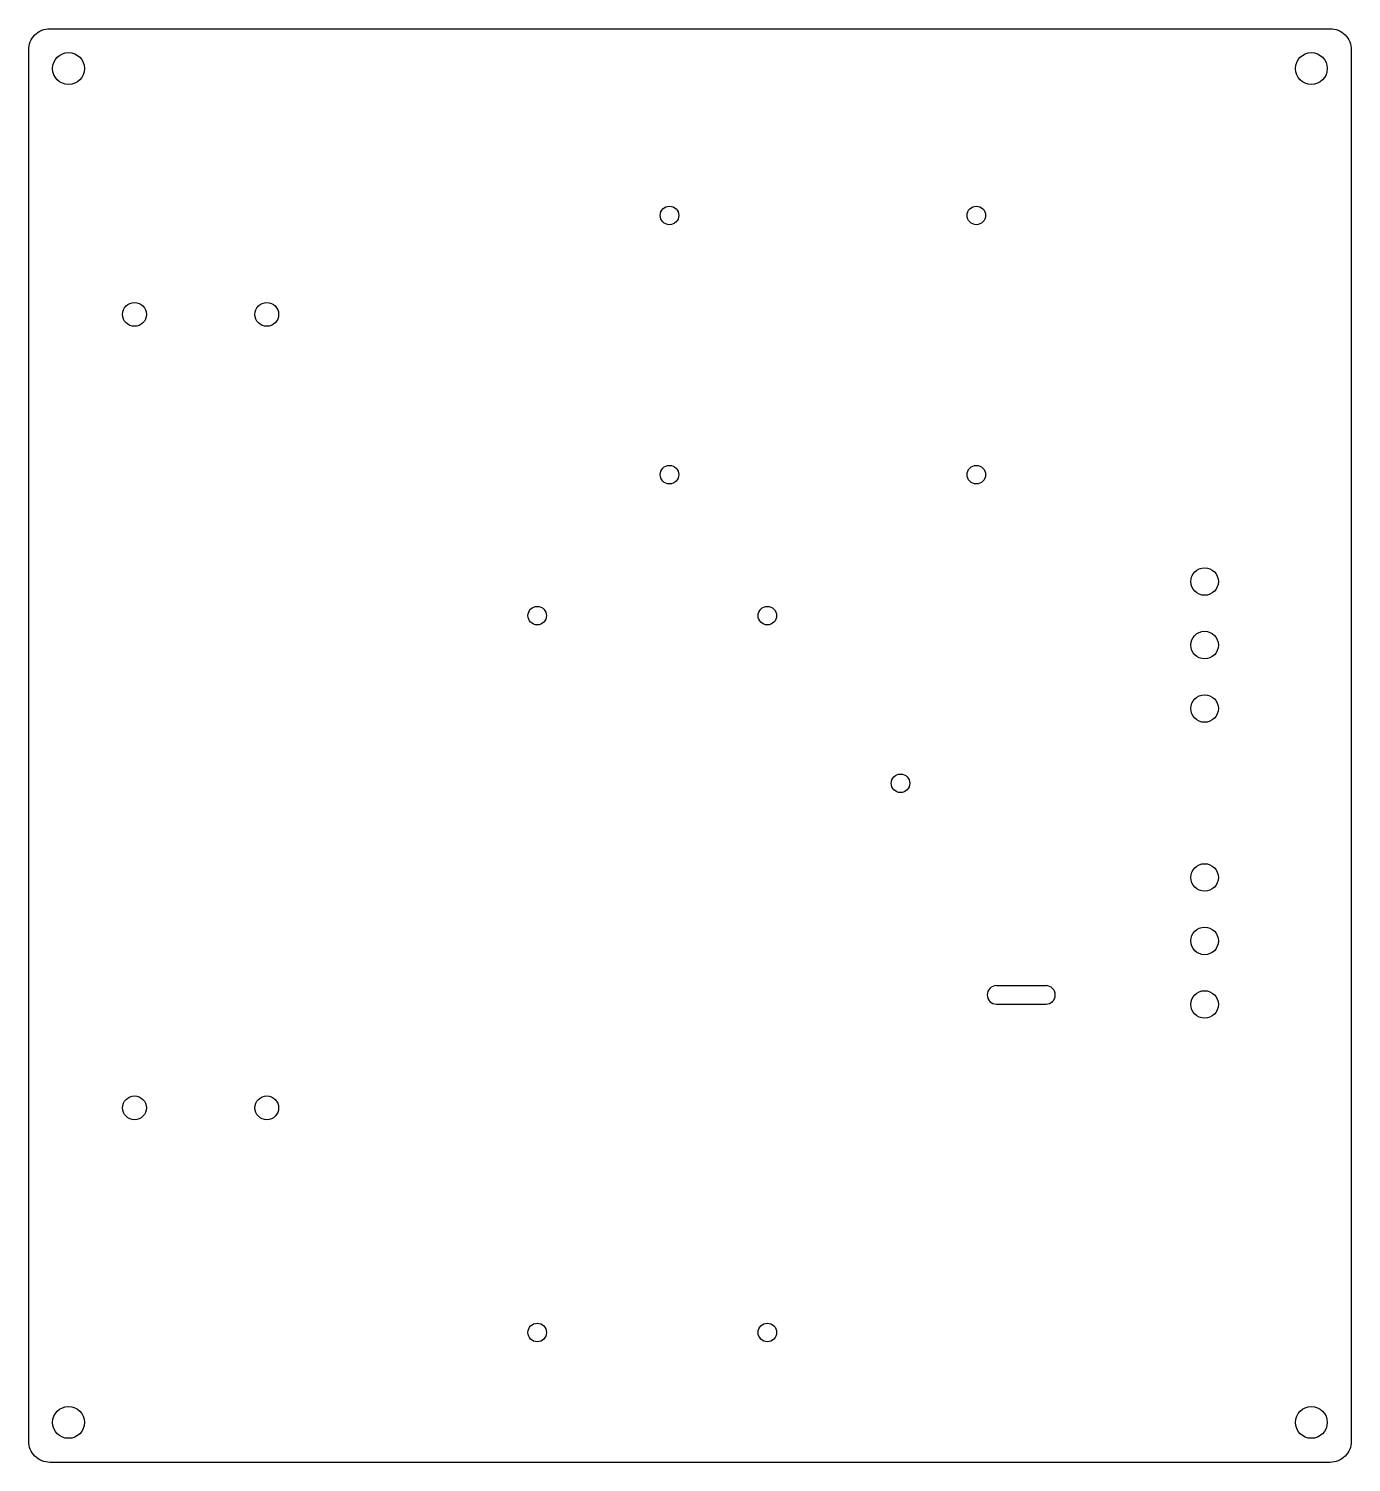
# Model space of a CAD drawing. Header units: millimetres. Extents: x 14 to 264, y 10 to 281.
import ezdxf

# ---------------------------------------------------------------- set-up
doc = ezdxf.new("R2010")
doc.units = ezdxf.units.MM
doc.header["$MEASUREMENT"] = 0

msp = doc.modelspace()

# ---------------------------------------------------------------- linework, layer by layer
for p, q in [((197.1, 99.94), (206.46, 99.94)), ((197.1, 96.44), (206.46, 96.44))]:
    msp.add_line(p, q)
msp.add_lwpolyline([(14.17, 13.83), (14.17, 255.83), (14.17, 276.83, -0.414214), (18.17, 280.83), (260.17, 280.83, -0.414214), (264.17, 276.83), (264.17, 255.83), (264.17, 13.83, -0.414214), (260.17, 9.83), (18.17, 9.83, -0.414214)], format="xyb", close=True)
for centre, radius in [((21.7, 273.3), 3), ((256.63, 273.3), 3), ((135.29, 245.53), 1.75), ((193.29, 245.53), 1.75), ((34.17, 226.83), 2.25), ((59.17, 226.83), 2.25), ((135.29, 196.53), 1.75), ((193.29, 196.53), 1.75), ((236.44, 176.32), 2.6), ((110.29, 169.88), 1.75), ((153.79, 169.88), 1.75), ((236.44, 164.32), 2.6), ((236.44, 152.32), 2.6), ((178.96, 138.19), 1.75), ((236.44, 120.39), 2.6), ((236.44, 108.39), 2.6), ((236.44, 96.39), 2.6), ((34.17, 76.83), 2.25), ((59.17, 76.83), 2.25), ((110.29, 34.38), 1.75), ((153.79, 34.38), 1.75), ((21.7, 17.37), 3), ((256.63, 17.37), 3)]:
    msp.add_circle(centre, radius)
for centre, start, end in [((197.1, 98.19), 90, 270), ((206.46, 98.19), 270, 90)]:
    msp.add_arc(centre, 1.75, start, end)

doc.saveas('drawing.dxf')
